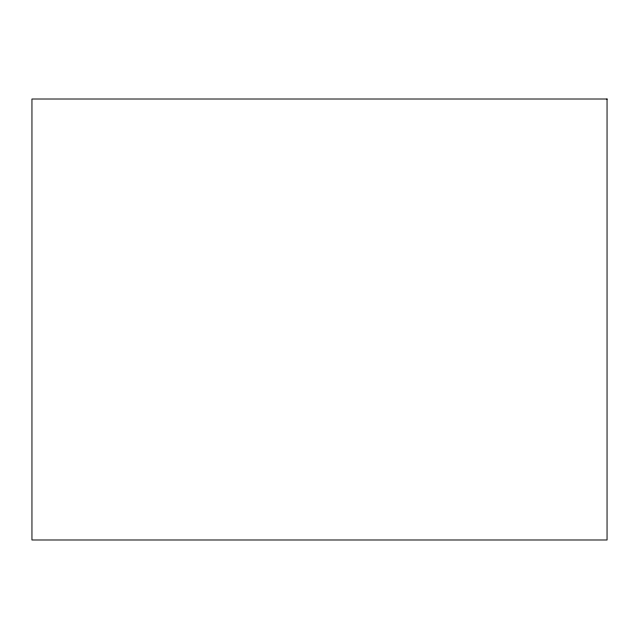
<?xml version="1.0" encoding="UTF-8"?>
<svg xmlns="http://www.w3.org/2000/svg" width="639" height="639" viewBox="0 0 639 639"><rect width="100%" height="100%" fill="white"/><g stroke="black" fill="none" stroke-linecap="round" stroke-linejoin="round"><path stroke-width="0.96" d="M607.05 99.013L31.95 99.013L31.95 539.987L607.05 539.987L607.05 99.013"/></g></svg>
